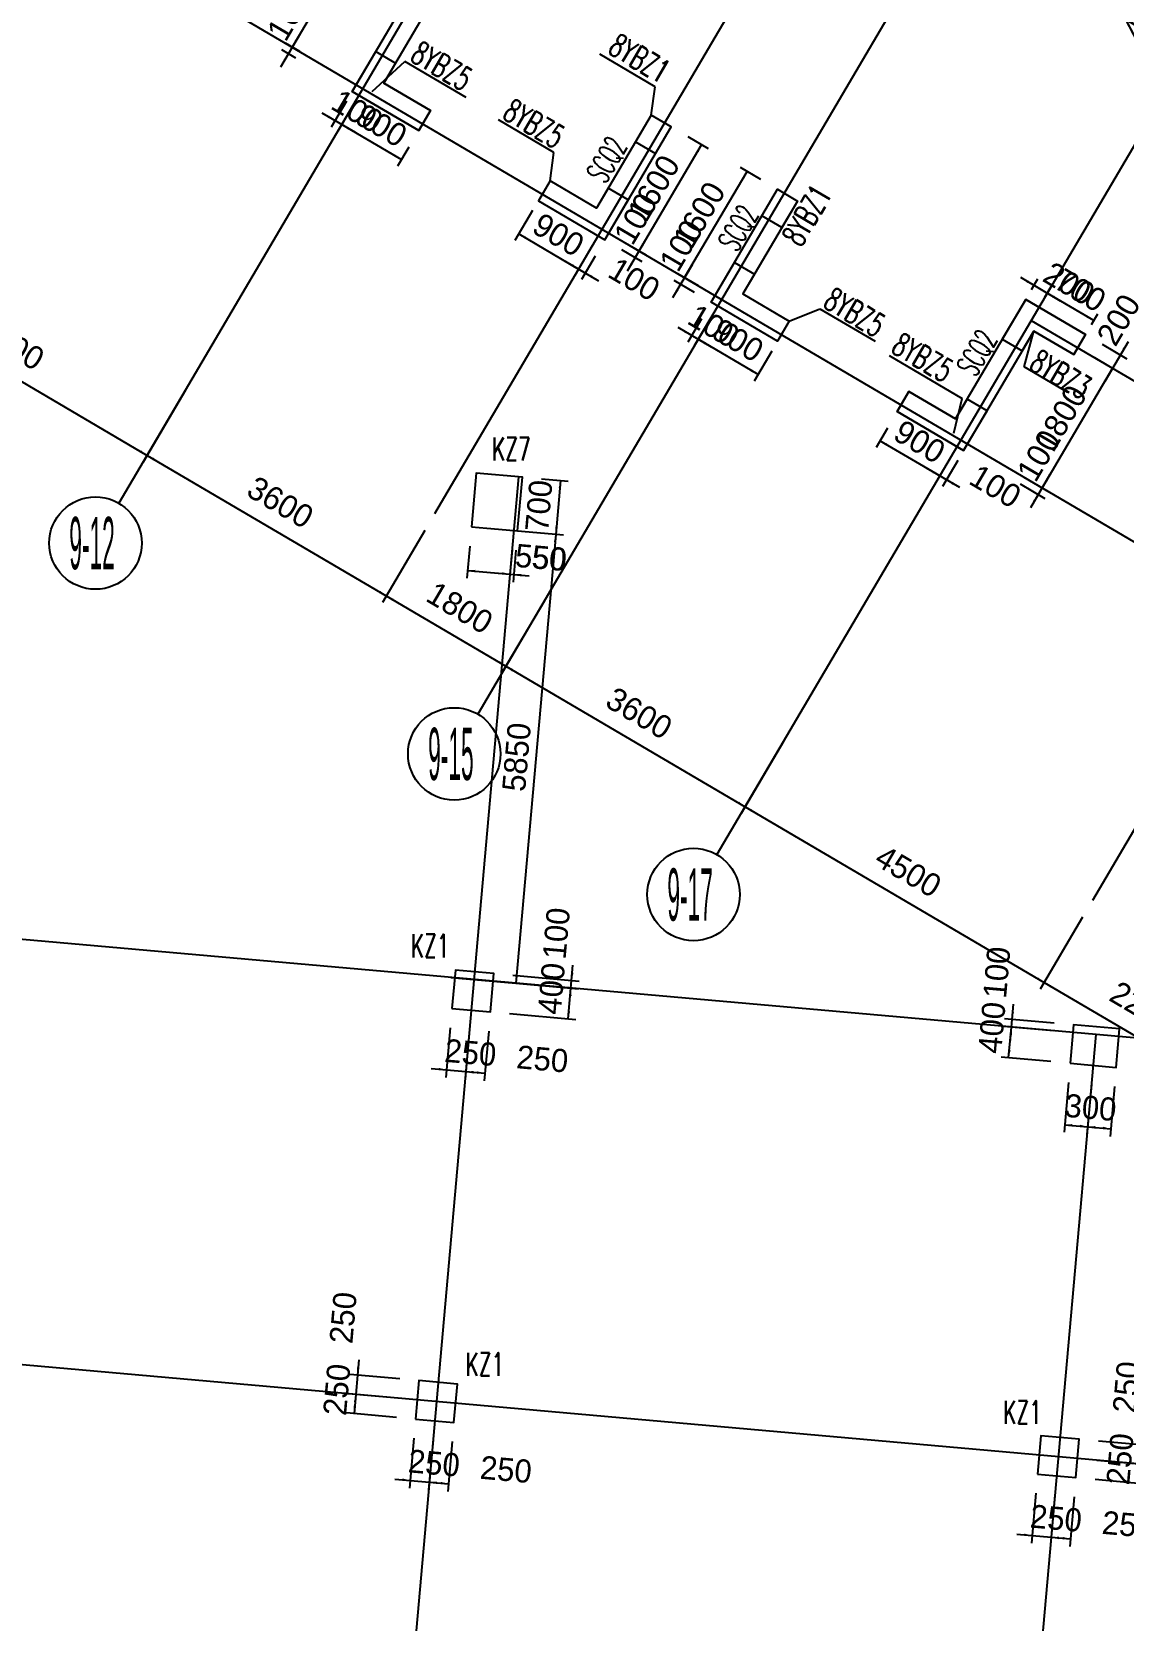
# Model space of a CAD drawing. Extents: x 19107 to 699106, y -67310 to 245688.
# Drawn here: x 598766 to 612937, y 97433 to 118065 of the extents above; entities that cross this region are included whole.
import ezdxf

# ---------------------------------------------------------------- set-up
doc = ezdxf.new("R2010")
doc.units = 0
doc.header["$LTSCALE"] = 100
doc.header["$MEASUREMENT"] = 0
for name, color, linetype in [('AXIS', 3, 'Continuous'), ('DIM', 3, 'Continuous'), ('DOTE', 253, 'Continuous'), ('L-AXIS', 3, 'Continuous'), ('Q-TEXT', 2, 'Continuous'), ('wall-主楼', 2, 'Continuous'), ('小尺寸', 4, 'Continuous')]:
    doc.layers.add(name, color=color, linetype=linetype)
doc.layers.add('Select Column Frame Line', color=7, linetype='Continuous', lineweight=0)
doc.layers.add('Select Column Frame Position', color=7, linetype='Continuous', lineweight=0)
doc.styles.get("Standard").update_dxf_attribs({"font": 'standard'})
doc.styles.add('汉字', font='汉字')
doc.dimstyles.get("Standard").update_dxf_attribs({"dimtxt": 300, "dimasz": 100, "dimexe": 100, "dimexo": 250, "dimgap": 100, "dimtad": 0, "dimtoh": 1, "dimdec": 0, "dimdsep": 46, "dimcen": 0.09, "dimclrt": 7, "dimadec": 0, "dimazin": 0, "dimtfac": 1, "dimtdec": 4, "dimtofl": 0, "dimtmove": 0, "dimatfit": 3, "dimfxl": 1, "dimtolj": 1, "dimtzin": 0, "dimarcsym": 0})

# ---------------------------------------------------------------- blocks, each defined once
blk = doc.blocks.new('*D5017')
at = {"layer": 'L-AXIS', "color": 0, "linetype": 'ByBlock', "lineweight": -2}
for p, q in [((600760, 113414), (600210, 112480)), ((600261, 112566), (603364, 110742)), ((603863, 111590), (603314, 110655))]:
    blk.add_line(p, q, dxfattribs=at)
for points in [[(600261, 112566), (600356, 112530), (600339, 112501)], [(603364, 110742), (603270, 110778), (603287, 110807)]]:
    blk.add_solid(points, dxfattribs=at)
at = {"layer": 'L-AXIS', "color": 7, "linetype": 'Continuous', "lineweight": -2, "insert": (601990, 111956), "char_height": 300, "width": 775, "attachment_point": 5, "rotation": 329.5454, "style": '汉字'}
blk.add_mtext('3600', dxfattribs=at)
blk = doc.blocks.new('_AXISO')
blk.add_circle((0, 0), 0.5)
blk = doc.blocks.new('*D3593')
at = {"layer": 'L-AXIS', "color": 0, "linetype": 'ByBlock', "lineweight": -2}
for p, q in [((596881, 115695), (596331, 114761)), ((596382, 114847), (600261, 112566)), ((600760, 113414), (600210, 112480))]:
    blk.add_line(p, q, dxfattribs=at)
for points in [[(596382, 114847), (596477, 114811), (596460, 114782)], [(600261, 112566), (600166, 112603), (600183, 112631)]]:
    blk.add_solid(points, dxfattribs=at)
at = {"layer": 'L-AXIS', "color": 7, "linetype": 'Continuous', "lineweight": -2, "insert": (598499, 114008), "char_height": 300, "width": 790, "attachment_point": 5, "rotation": 329.5454, "style": '汉字'}
blk.add_mtext('4500', dxfattribs=at)
blk = doc.blocks.new('*D5283')
at = {"layer": 'L-AXIS', "color": 0, "linetype": 'ByBlock', "lineweight": -2}
for p, q in [((608518, 108853), (607969, 107918)), ((608019, 108005), (611898, 105724)), ((612397, 106572), (611848, 105638))]:
    blk.add_line(p, q, dxfattribs=at)
for points in [[(608019, 108005), (608114, 107968), (608097, 107940)], [(611898, 105724), (611804, 105760), (611821, 105789)]]:
    blk.add_solid(points, dxfattribs=at)
at = {"layer": 'L-AXIS', "color": 7, "linetype": 'Continuous', "lineweight": -2, "insert": (610136, 107166), "char_height": 300, "width": 790, "attachment_point": 5, "rotation": 329.5454, "style": '汉字'}
blk.add_mtext('4500', dxfattribs=at)
blk = doc.blocks.new('*D318')
at = {"layer": 'L-AXIS', "color": 0, "linetype": 'ByBlock', "lineweight": -2}
for p, q in [((605415, 110677), (604865, 109743)), ((604916, 109829), (608019, 108005)), ((608518, 108853), (607969, 107918))]:
    blk.add_line(p, q, dxfattribs=at)
for points in [[(604916, 109829), (605011, 109793), (604994, 109764)], [(608019, 108005), (607925, 108041), (607942, 108070)]]:
    blk.add_solid(points, dxfattribs=at)
at = {"layer": 'L-AXIS', "color": 7, "linetype": 'Continuous', "lineweight": -2, "insert": (606645, 109219), "char_height": 300, "width": 775, "attachment_point": 5, "rotation": 329.5454, "style": '汉字'}
blk.add_mtext('3600', dxfattribs=at)
blk = doc.blocks.new('*D635')
at = {"layer": 'L-AXIS', "color": 0, "linetype": 'ByBlock', "lineweight": -2}
for p, q in [((603863, 111590), (603314, 110655)), ((603364, 110742), (604916, 109829)), ((605415, 110677), (604865, 109743))]:
    blk.add_line(p, q, dxfattribs=at)
for points in [[(603364, 110742), (603459, 110705), (603442, 110677)], [(604916, 109829), (604821, 109866), (604838, 109894)]]:
    blk.add_solid(points, dxfattribs=at)
at = {"layer": 'L-AXIS', "color": 7, "linetype": 'Continuous', "lineweight": -2, "insert": (604318, 110587), "char_height": 300, "width": 690, "attachment_point": 5, "rotation": 329.5454, "style": '汉字'}
blk.add_mtext('1800', dxfattribs=at)
blk = doc.blocks.new('*D3608')
at = {"layer": 'L-AXIS', "color": 0, "linetype": 'ByBlock', "lineweight": -2}
for p, q in [((612397, 106572), (611848, 105638)), ((611898, 105724), (613795, 104609)), ((614294, 105457), (613744, 104522))]:
    blk.add_line(p, q, dxfattribs=at)
for points in [[(611898, 105724), (611993, 105687), (611976, 105659)], [(613795, 104609), (613700, 104645), (613717, 104674)]]:
    blk.add_solid(points, dxfattribs=at)
at = {"layer": 'L-AXIS', "color": 7, "linetype": 'Continuous', "lineweight": -2, "insert": (613181, 105402), "char_height": 300, "width": 780, "attachment_point": 5, "rotation": 329.5454, "style": '汉字'}
blk.add_mtext('2200', dxfattribs=at)
blk = doc.blocks.new('*D4140')
at = {"layer": '小尺寸', "color": 0, "linetype": 'ByBlock', "lineweight": -2}
for p, q in [((602528, 117013), (602959, 116760)), ((602847, 117162), (602650, 116826)), ((602934, 117111), (602736, 116775))]:
    blk.add_line(p, q, dxfattribs=at)
for points in [[(602700, 116912), (602606, 116948), (602622, 116977)], [(602786, 116861), (602881, 116825), (602864, 116796)]]:
    blk.add_solid(points, dxfattribs=at)
at = {"layer": '小尺寸', "color": 7, "linetype": 'Continuous', "lineweight": -2, "insert": (602988, 117033), "char_height": 300, "width": 476.67, "attachment_point": 5, "rotation": 329.5454, "style": '汉字'}
blk.add_mtext('100', dxfattribs=at)
blk = doc.blocks.new('*D4489')
at = {"layer": '小尺寸', "color": 0, "linetype": 'ByBlock', "lineweight": -2}
for p, q in [((602934, 117111), (602736, 116775)), ((602786, 116861), (603562, 116405)), ((603659, 116569), (603512, 116319))]:
    blk.add_line(p, q, dxfattribs=at)
for points in [[(602786, 116861), (602881, 116825), (602864, 116796)], [(603562, 116405), (603468, 116441), (603484, 116470)]]:
    blk.add_solid(points, dxfattribs=at)
at = {"layer": '小尺寸', "color": 7, "linetype": 'Continuous', "lineweight": -2, "insert": (603301, 116849), "char_height": 300, "width": 556.67, "attachment_point": 5, "rotation": 329.5454, "style": '汉字'}
blk.add_mtext('900', dxfattribs=at)
blk = doc.blocks.new('*D5153')
at = {"layer": '小尺寸', "color": 0, "linetype": 'ByBlock', "lineweight": -2}
for p, q in [((603154, 119360), (602971, 119468)), ((603057, 119417), (602145, 117865)), ((602241, 117809), (602058, 117916))]:
    blk.add_line(p, q, dxfattribs=at)
for points in [[(603057, 119417), (603021, 119322), (602992, 119339)], [(602145, 117865), (602181, 117960), (602210, 117943)]]:
    blk.add_solid(points, dxfattribs=at)
at = {"layer": '小尺寸', "color": 7, "linetype": 'Continuous', "lineweight": -2, "insert": (602385, 118768), "char_height": 300, "width": 690, "attachment_point": 5, "rotation": 59.5454, "style": '汉字'}
blk.add_mtext('1800', dxfattribs=at)
blk = doc.blocks.new('*D2814')
at = {"layer": '小尺寸', "color": 0, "linetype": 'ByBlock', "lineweight": -2}
for p, q in [((602246, 118038), (601993, 117607)), ((602191, 117722), (602008, 117830)), ((602241, 117809), (602058, 117916))]:
    blk.add_line(p, q, dxfattribs=at)
for points in [[(602145, 117865), (602181, 117960), (602210, 117943)], [(602094, 117779), (602058, 117684), (602029, 117701)]]:
    blk.add_solid(points, dxfattribs=at)
at = {"layer": '小尺寸', "color": 7, "linetype": 'Continuous', "lineweight": -2, "insert": (602101, 118284), "char_height": 300, "width": 476.67, "attachment_point": 5, "rotation": 59.5454, "style": '汉字'}
blk.add_mtext('100', dxfattribs=at)
blk = doc.blocks.new('*D2482')
at = {"layer": '小尺寸', "color": 0, "linetype": 'ByBlock', "lineweight": -2}
for p, q in [((605261, 115743), (605033, 115355)), ((605084, 115441), (605859, 114985)), ((606037, 115287), (605809, 114899))]:
    blk.add_line(p, q, dxfattribs=at)
for points in [[(605084, 115441), (605178, 115405), (605161, 115376)], [(605859, 114985), (605765, 115021), (605782, 115050)]]:
    blk.add_solid(points, dxfattribs=at)
at = {"layer": '小尺寸', "color": 7, "linetype": 'Continuous', "lineweight": -2, "insert": (605598, 115429), "char_height": 300, "width": 556.67, "attachment_point": 5, "rotation": 329.5454, "style": '汉字'}
blk.add_mtext('900', dxfattribs=at)
blk = doc.blocks.new('*D186')
at = {"layer": '小尺寸', "color": 0, "linetype": 'ByBlock', "lineweight": -2}
for p, q in [((606037, 115287), (605809, 114899)), ((606072, 115150), (605895, 114848)), ((605687, 115086), (606118, 114833))]:
    blk.add_line(p, q, dxfattribs=at)
for points in [[(605859, 114985), (605765, 115021), (605782, 115050)], [(605946, 114934), (606040, 114898), (606023, 114869)]]:
    blk.add_solid(points, dxfattribs=at)
at = {"layer": '小尺寸', "color": 7, "linetype": 'Continuous', "lineweight": -2, "insert": (606581, 114851), "char_height": 300, "width": 476.67, "attachment_point": 5, "rotation": 329.5454, "style": '汉字'}
blk.add_mtext('100', dxfattribs=at)
blk = doc.blocks.new('*D515')
at = {"layer": '小尺寸', "color": 0, "linetype": 'ByBlock', "lineweight": -2}
for p, q in [((606492, 114961), (606746, 115392)), ((606415, 115239), (606680, 115083)), ((606465, 115325), (606730, 115169))]:
    blk.add_line(p, q, dxfattribs=at)
for points in [[(606593, 115134), (606557, 115039), (606528, 115056)], [(606644, 115220), (606680, 115314), (606709, 115297)]]:
    blk.add_solid(points, dxfattribs=at)
at = {"layer": '小尺寸', "color": 7, "linetype": 'Continuous', "lineweight": -2, "insert": (606600, 115638), "char_height": 300, "width": 476.67, "attachment_point": 5, "rotation": 59.5454, "style": '汉字'}
blk.add_mtext('100', dxfattribs=at)
blk = doc.blocks.new('*D842')
at = {"layer": '小尺寸', "color": 0, "linetype": 'ByBlock', "lineweight": -2}
for p, q in [((606644, 115220), (607455, 116599)), ((607276, 116704), (607541, 116548)), ((606465, 115325), (606730, 115169))]:
    blk.add_line(p, q, dxfattribs=at)
for points in [[(607455, 116599), (607419, 116504), (607390, 116521)], [(606644, 115220), (606680, 115314), (606709, 115297)]]:
    blk.add_solid(points, dxfattribs=at)
at = {"layer": '小尺寸', "color": 7, "linetype": 'Continuous', "lineweight": -2, "insert": (606834, 116036), "char_height": 300, "width": 685, "attachment_point": 5, "rotation": 59.5454, "style": '汉字'}
blk.add_mtext('1600', dxfattribs=at)
blk = doc.blocks.new('*D2782')
at = {"layer": '小尺寸', "color": 0, "linetype": 'ByBlock', "lineweight": -2}
for p, q in [((610692, 112550), (610494, 112213)), ((610778, 112499), (610580, 112163)), ((610803, 112148), (610372, 112401))]:
    blk.add_line(p, q, dxfattribs=at)
for points in [[(610545, 112300), (610450, 112336), (610467, 112365)], [(610631, 112249), (610726, 112213), (610709, 112184)]]:
    blk.add_solid(points, dxfattribs=at)
at = {"layer": '小尺寸', "color": 7, "linetype": 'Continuous', "lineweight": -2, "insert": (611266, 112165), "char_height": 300, "width": 476.67, "attachment_point": 5, "rotation": 329.5454, "style": '汉字'}
blk.add_mtext('100', dxfattribs=at)
blk = doc.blocks.new('*D480')
at = {"layer": '小尺寸', "color": 0, "linetype": 'ByBlock', "lineweight": -2}
for p, q in [((609865, 112920), (609718, 112670)), ((610545, 112300), (609769, 112756)), ((610692, 112550), (610494, 112213))]:
    blk.add_line(p, q, dxfattribs=at)
for points in [[(609769, 112756), (609864, 112719), (609847, 112691)], [(610545, 112300), (610450, 112336), (610467, 112365)]]:
    blk.add_solid(points, dxfattribs=at)
at = {"layer": '小尺寸', "color": 7, "linetype": 'Continuous', "lineweight": -2, "insert": (610283, 112743), "char_height": 300, "width": 556.67, "attachment_point": 5, "rotation": 329.5454, "style": '汉字'}
blk.add_mtext('900', dxfattribs=at)
blk = doc.blocks.new('*D801')
at = {"layer": '小尺寸', "color": 0, "linetype": 'ByBlock', "lineweight": -2}
for p, q in [((612651, 114008), (612973, 113819)), ((612988, 114042), (612684, 113525)), ((612550, 113835), (612872, 113646))]:
    blk.add_line(p, q, dxfattribs=at)
for points in [[(612887, 113869), (612923, 113964), (612952, 113947)], [(612785, 113697), (612749, 113602), (612720, 113619)]]:
    blk.add_solid(points, dxfattribs=at)
at = {"layer": '小尺寸', "color": 7, "linetype": 'Continuous', "lineweight": -2, "insert": (612865, 114326), "char_height": 300, "width": 566.67, "attachment_point": 5, "rotation": 59.5454, "style": '汉字'}
blk.add_mtext('200', dxfattribs=at)
blk = doc.blocks.new('*D1137')
at = {"layer": '小尺寸', "color": 0, "linetype": 'ByBlock', "lineweight": -2}
for p, q in [((612785, 113697), (611873, 112145)), ((612550, 113835), (612872, 113646)), ((611637, 112284), (611959, 112095))]:
    blk.add_line(p, q, dxfattribs=at)
for points in [[(612785, 113697), (612749, 113602), (612720, 113619)], [(611873, 112145), (611909, 112240), (611938, 112223)]]:
    blk.add_solid(points, dxfattribs=at)
at = {"layer": '小尺寸', "color": 7, "linetype": 'Continuous', "lineweight": -2, "insert": (612114, 113048), "char_height": 300, "width": 690, "attachment_point": 5, "rotation": 59.5454, "style": '汉字'}
blk.add_mtext('1800', dxfattribs=at)
blk = doc.blocks.new('*D1476')
at = {"layer": '小尺寸', "color": 0, "linetype": 'ByBlock', "lineweight": -2}
for p, q in [((611637, 112284), (611959, 112095)), ((611974, 112318), (611721, 111887)), ((611587, 112198), (611908, 112008))]:
    blk.add_line(p, q, dxfattribs=at)
for points in [[(611873, 112145), (611909, 112240), (611938, 112223)], [(611822, 112059), (611786, 111964), (611757, 111981)]]:
    blk.add_solid(points, dxfattribs=at)
at = {"layer": '小尺寸', "color": 7, "linetype": 'Continuous', "lineweight": -2, "insert": (611829, 112564), "char_height": 300, "width": 476.67, "attachment_point": 5, "rotation": 59.5454, "style": '汉字'}
blk.add_mtext('100', dxfattribs=at)
blk = doc.blocks.new('*D4451')
at = {"layer": '小尺寸', "color": 0, "linetype": 'ByBlock', "lineweight": -2}
for p, q in [((611908, 114619), (611990, 114757)), ((612543, 114316), (611939, 114671)), ((612512, 114264), (612593, 114403))]:
    blk.add_line(p, q, dxfattribs=at)
for points in [[(611939, 114671), (612034, 114635), (612017, 114606)], [(612543, 114316), (612448, 114353), (612465, 114381)]]:
    blk.add_solid(points, dxfattribs=at)
at = {"layer": '小尺寸', "color": 7, "linetype": 'Continuous', "lineweight": -2, "insert": (612368, 114709), "char_height": 300, "width": 566.67, "attachment_point": 5, "rotation": 329.5454, "style": '汉字'}
blk.add_mtext('700', dxfattribs=at)
blk = doc.blocks.new('*D4796')
at = {"layer": '小尺寸', "color": 0, "linetype": 'ByBlock', "lineweight": -2}
for p, q in [((612112, 114570), (611594, 114874)), ((611736, 114720), (611817, 114859)), ((611908, 114619), (611990, 114757))]:
    blk.add_line(p, q, dxfattribs=at)
for points in [[(611767, 114773), (611672, 114809), (611689, 114838)], [(611939, 114671), (612034, 114635), (612017, 114606)]]:
    blk.add_solid(points, dxfattribs=at)
at = {"layer": '小尺寸', "color": 7, "linetype": 'Continuous', "lineweight": -2, "insert": (612222, 114795), "char_height": 300, "width": 566.67, "attachment_point": 5, "rotation": 329.5454, "style": '汉字'}
blk.add_mtext('200', dxfattribs=at)
blk = doc.blocks.new('*D3777')
at = {"layer": '小尺寸', "color": 0, "linetype": 'ByBlock', "lineweight": -2}
for p, q in [((607588, 114374), (607360, 113987)), ((608187, 113617), (607411, 114073)), ((608364, 113918), (608136, 113530))]:
    blk.add_line(p, q, dxfattribs=at)
for points in [[(607411, 114073), (607506, 114036), (607489, 114008)], [(608187, 113617), (608092, 113653), (608109, 113682)]]:
    blk.add_solid(points, dxfattribs=at)
at = {"layer": '小尺寸', "color": 7, "linetype": 'Continuous', "lineweight": -2, "insert": (607926, 114060), "char_height": 300, "width": 556.67, "attachment_point": 5, "rotation": 329.5454, "style": '汉字'}
blk.add_mtext('900', dxfattribs=at)
blk = doc.blocks.new('*D4113')
at = {"layer": '小尺寸', "color": 0, "linetype": 'ByBlock', "lineweight": -2}
for p, q in [((607452, 114339), (607274, 114037)), ((607588, 114374), (607360, 113987)), ((607583, 113971), (607152, 114225))]:
    blk.add_line(p, q, dxfattribs=at)
for points in [[(607325, 114123), (607230, 114160), (607247, 114188)], [(607411, 114073), (607506, 114036), (607489, 114008)]]:
    blk.add_solid(points, dxfattribs=at)
at = {"layer": '小尺寸', "color": 7, "linetype": 'Continuous', "lineweight": -2, "insert": (607612, 114244), "char_height": 300, "width": 476.67, "attachment_point": 5, "rotation": 329.5454, "style": '汉字'}
blk.add_mtext('100', dxfattribs=at)
blk = doc.blocks.new('*D1803')
at = {"layer": '小尺寸', "color": 0, "linetype": 'ByBlock', "lineweight": -2}
for p, q in [((607083, 114614), (607336, 115045)), ((607413, 114767), (607148, 114923)), ((607363, 114681), (607098, 114837))]:
    blk.add_line(p, q, dxfattribs=at)
for points in [[(607235, 114873), (607271, 114967), (607300, 114950)], [(607184, 114786), (607148, 114692), (607119, 114709)]]:
    blk.add_solid(points, dxfattribs=at)
at = {"layer": '小尺寸', "color": 7, "linetype": 'Continuous', "lineweight": -2, "insert": (607191, 115291), "char_height": 300, "width": 476.67, "attachment_point": 5, "rotation": 59.5454, "style": '汉字'}
blk.add_mtext('100', dxfattribs=at)
blk = doc.blocks.new('*D2140')
at = {"layer": '小尺寸', "color": 0, "linetype": 'ByBlock', "lineweight": -2}
for p, q in [((607235, 114873), (608046, 116252)), ((608224, 116147), (607959, 116302)), ((607413, 114767), (607148, 114923))]:
    blk.add_line(p, q, dxfattribs=at)
for points in [[(608046, 116252), (608009, 116157), (607980, 116174)], [(607235, 114873), (607271, 114967), (607300, 114950)]]:
    blk.add_solid(points, dxfattribs=at)
at = {"layer": '小尺寸', "color": 7, "linetype": 'Continuous', "lineweight": -2, "insert": (607425, 115689), "char_height": 300, "width": 685, "attachment_point": 5, "rotation": 59.5454, "style": '汉字'}
blk.add_mtext('1600', dxfattribs=at)
blk = doc.blocks.new('*D4806')
at = {"layer": '小尺寸', "color": 0, "linetype": 'ByBlock', "lineweight": -2}
for p, q in [((613558, 118115), (613326, 118251)), ((613413, 118200), (613210, 117856)), ((613355, 117770), (613124, 117906))]:
    blk.add_line(p, q, dxfattribs=at)
for points in [[(613413, 118200), (613376, 118106), (613348, 118123)], [(613210, 117856), (613246, 117950), (613275, 117933)]]:
    blk.add_solid(points, dxfattribs=at)
at = {"layer": '小尺寸', "color": 7, "linetype": 'Continuous', "lineweight": -2, "insert": (613182, 118301), "char_height": 300, "width": 576.67, "attachment_point": 5, "rotation": 59.5454, "style": '汉字'}
blk.add_mtext('400', dxfattribs=at)
blk = doc.blocks.new('*D322')
at = {"layer": 'DIM', "color": 0, "linetype": 'ByBlock', "lineweight": -2}
for p, q in [((612213, 104426), (612156, 103779)), ((612512, 104400), (612454, 103752)), ((612164, 103878), (612463, 103852))]:
    blk.add_line(p, q, dxfattribs=at)
for points in [[(612164, 103878), (612266, 103886), (612263, 103853)], [(612463, 103852), (612362, 103844), (612365, 103877)]]:
    blk.add_solid(points, dxfattribs=at)
at = {"layer": 'DIM', "color": 7, "linetype": 'Continuous', "lineweight": -2, "insert": (612501, 104100), "char_height": 300, "width": 566.67, "attachment_point": 5, "rotation": 354.9316, "style": '汉字'}
blk.add_mtext('300', dxfattribs=at)
blk = doc.blocks.new('*D352')
at = {"layer": 'DIM', "color": 0, "linetype": 'ByBlock', "lineweight": -2}
for p, q in [((612512, 104400), (612454, 103752)), ((612811, 104373), (612753, 103726)), ((612463, 103852), (612762, 103825))]:
    blk.add_line(p, q, dxfattribs=at)
for points in [[(612463, 103852), (612564, 103860), (612561, 103826)], [(612762, 103825), (612661, 103818), (612664, 103851)]]:
    blk.add_solid(points, dxfattribs=at)
at = {"layer": 'DIM', "color": 7, "linetype": 'Continuous', "lineweight": -2, "insert": (613533, 104008), "char_height": 300, "width": 566.67, "attachment_point": 5, "rotation": 354.9316, "style": '汉字'}
blk.add_mtext('300', dxfattribs=at)
blk = doc.blocks.new('*D664')
at = {"layer": 'DIM', "color": 0, "linetype": 'ByBlock', "lineweight": -2}
for p, q in [((612021, 105096), (611374, 105153)), ((611438, 104746), (611474, 105144)), ((611986, 104697), (611339, 104755))]:
    blk.add_line(p, q, dxfattribs=at)
for points in [[(611474, 105144), (611481, 105043), (611448, 105046)], [(611438, 104746), (611431, 104847), (611464, 104844)]]:
    blk.add_solid(points, dxfattribs=at)
at = {"layer": 'DIM', "color": 7, "linetype": 'Continuous', "lineweight": -2, "insert": (611222, 105137), "char_height": 300, "width": 576.67, "attachment_point": 5, "rotation": 84.9316, "style": '汉字'}
blk.add_mtext('400', dxfattribs=at)
blk = doc.blocks.new('*D1035')
at = {"layer": 'DIM', "color": 0, "linetype": 'ByBlock', "lineweight": -2}
for p, q in [((611456, 104945), (611500, 105443)), ((612030, 105195), (611383, 105253)), ((612021, 105096), (611374, 105153))]:
    blk.add_line(p, q, dxfattribs=at)
for points in [[(611482, 105244), (611475, 105345), (611508, 105342)], [(611474, 105144), (611481, 105043), (611448, 105046)]]:
    blk.add_solid(points, dxfattribs=at)
at = {"layer": 'DIM', "color": 7, "linetype": 'Continuous', "lineweight": -2, "insert": (611286, 105854), "char_height": 300, "width": 476.67, "attachment_point": 5, "rotation": 84.9316, "style": '汉字'}
blk.add_mtext('100', dxfattribs=at)
blk = doc.blocks.new('*D64')
at = {"layer": 'DIM', "color": 0, "linetype": 'ByBlock', "lineweight": -2}
for p, q in [((604195, 105137), (604137, 104490)), ((604444, 105115), (604386, 104468)), ((603947, 104607), (604594, 104550))]:
    blk.add_line(p, q, dxfattribs=at)
for points in [[(604146, 104590), (604045, 104582), (604048, 104615)], [(604395, 104567), (604496, 104575), (604493, 104542)]]:
    blk.add_solid(points, dxfattribs=at)
at = {"layer": 'DIM', "color": 7, "linetype": 'Continuous', "lineweight": -2, "insert": (604457, 104813), "char_height": 300, "width": 566.67, "attachment_point": 5, "rotation": 354.9316, "style": '汉字'}
blk.add_mtext('250', dxfattribs=at)
blk = doc.blocks.new('*D3067')
at = {"layer": 'DIM', "color": 0, "linetype": 'ByBlock', "lineweight": -2}
for p, q in [((604444, 105115), (604386, 104468)), ((604693, 105093), (604635, 104446)), ((604395, 104567), (604644, 104545))]:
    blk.add_line(p, q, dxfattribs=at)
for points in [[(604395, 104567), (604496, 104575), (604493, 104542)], [(604644, 104545), (604543, 104538), (604546, 104571)]]:
    blk.add_solid(points, dxfattribs=at)
at = {"layer": 'DIM', "color": 7, "linetype": 'Continuous', "lineweight": -2, "insert": (605390, 104730), "char_height": 300, "width": 566.67, "attachment_point": 5, "rotation": 354.9316, "style": '汉字'}
blk.add_mtext('250', dxfattribs=at)
blk = doc.blocks.new('*D3384')
at = {"layer": 'DIM', "color": 0, "linetype": 'ByBlock', "lineweight": -2}
for p, q in [((604999, 105719), (605859, 105642)), ((605724, 105253), (605760, 105651)), ((604964, 105320), (605824, 105244))]:
    blk.add_line(p, q, dxfattribs=at)
for points in [[(605760, 105651), (605768, 105550), (605734, 105553)], [(605724, 105253), (605717, 105354), (605750, 105351)]]:
    blk.add_solid(points, dxfattribs=at)
at = {"layer": 'DIM', "color": 7, "linetype": 'Continuous', "lineweight": -2, "insert": (605508, 105644), "char_height": 300, "width": 576.67, "attachment_point": 5, "rotation": 84.9316, "style": '汉字'}
blk.add_mtext('400', dxfattribs=at)
blk = doc.blocks.new('*D3752')
at = {"layer": 'DIM', "color": 0, "linetype": 'ByBlock', "lineweight": -2}
for p, q in [((605742, 105452), (605786, 105950)), ((604999, 105719), (605859, 105642)), ((605008, 105818), (605868, 105742))]:
    blk.add_line(p, q, dxfattribs=at)
for points in [[(605769, 105751), (605761, 105852), (605794, 105849)], [(605760, 105651), (605768, 105550), (605734, 105553)]]:
    blk.add_solid(points, dxfattribs=at)
at = {"layer": 'DIM', "color": 7, "linetype": 'Continuous', "lineweight": -2, "insert": (605572, 106361), "char_height": 300, "width": 476.67, "attachment_point": 5, "rotation": 84.9316, "style": '汉字'}
blk.add_mtext('100', dxfattribs=at)
blk = doc.blocks.new('*D2488')
at = {"layer": 'DIM', "color": 0, "linetype": 'ByBlock', "lineweight": -2}
for p, q in [((611790, 99093), (611733, 98445)), ((612039, 99071), (611982, 98423)), ((611542, 98563), (612190, 98505))]:
    blk.add_line(p, q, dxfattribs=at)
for points in [[(611742, 98545), (611641, 98537), (611643, 98570)], [(611991, 98523), (612092, 98530), (612089, 98497)]]:
    blk.add_solid(points, dxfattribs=at)
at = {"layer": 'DIM', "color": 7, "linetype": 'Continuous', "lineweight": -2, "insert": (612053, 98768), "char_height": 300, "width": 566.67, "attachment_point": 5, "rotation": 354.9316, "style": '汉字'}
blk.add_mtext('250', dxfattribs=at)
blk = doc.blocks.new('*D2529')
at = {"layer": 'DIM', "color": 0, "linetype": 'ByBlock', "lineweight": -2}
for p, q in [((612039, 99071), (611982, 98423)), ((612288, 99049), (612231, 98401)), ((611991, 98523), (612240, 98501))]:
    blk.add_line(p, q, dxfattribs=at)
for points in [[(611991, 98523), (612092, 98530), (612089, 98497)], [(612240, 98501), (612139, 98493), (612142, 98526)]]:
    blk.add_solid(points, dxfattribs=at)
at = {"layer": 'DIM', "color": 7, "linetype": 'Continuous', "lineweight": -2, "insert": (612985, 98686), "char_height": 300, "width": 566.67, "attachment_point": 5, "rotation": 354.9316, "style": '汉字'}
blk.add_mtext('250', dxfattribs=at)
blk = doc.blocks.new('*D221')
at = {"layer": 'DIM', "color": 0, "linetype": 'ByBlock', "lineweight": -2}
for p, q in [((612581, 99524), (613229, 99467)), ((613107, 99227), (613129, 99476)), ((612559, 99275), (613207, 99218))]:
    blk.add_line(p, q, dxfattribs=at)
for points in [[(613129, 99476), (613137, 99375), (613104, 99378)], [(613107, 99227), (613099, 99328), (613133, 99325)]]:
    blk.add_solid(points, dxfattribs=at)
at = {"layer": 'DIM', "color": 7, "linetype": 'Continuous', "lineweight": -2, "insert": (612884, 99538), "char_height": 300, "width": 566.67, "attachment_point": 5, "rotation": 84.9316, "style": '汉字'}
blk.add_mtext('250', dxfattribs=at)
blk = doc.blocks.new('*D580')
at = {"layer": 'DIM', "color": 0, "linetype": 'ByBlock', "lineweight": -2}
for p, q in [((612604, 99773), (613251, 99716)), ((613129, 99476), (613151, 99725)), ((612581, 99524), (613229, 99467))]:
    blk.add_line(p, q, dxfattribs=at)
for points in [[(613151, 99725), (613159, 99624), (613126, 99627)], [(613129, 99476), (613122, 99577), (613155, 99574)]]:
    blk.add_solid(points, dxfattribs=at)
at = {"layer": 'DIM', "color": 7, "linetype": 'Continuous', "lineweight": -2, "insert": (612967, 100471), "char_height": 300, "width": 566.67, "attachment_point": 5, "rotation": 84.9316, "style": '汉字'}
blk.add_mtext('250', dxfattribs=at)
blk = doc.blocks.new('*D902')
at = {"layer": 'DIM', "color": 0, "linetype": 'ByBlock', "lineweight": -2}
for p, q in [((603009, 100825), (602952, 100178)), ((603539, 100577), (602892, 100635)), ((603517, 100328), (602870, 100386))]:
    blk.add_line(p, q, dxfattribs=at)
for points in [[(602991, 100626), (602984, 100727), (603017, 100724)], [(602969, 100377), (602977, 100276), (602944, 100279)]]:
    blk.add_solid(points, dxfattribs=at)
at = {"layer": 'DIM', "color": 7, "linetype": 'Continuous', "lineweight": -2, "insert": (602806, 101372), "char_height": 300, "width": 566.67, "attachment_point": 5, "rotation": 84.9316, "style": '汉字'}
blk.add_mtext('250', dxfattribs=at)
blk = doc.blocks.new('*D1265')
at = {"layer": 'DIM', "color": 0, "linetype": 'ByBlock', "lineweight": -2}
for p, q in [((603517, 100328), (602870, 100386)), ((602969, 100377), (602947, 100128)), ((603495, 100079), (602847, 100137))]:
    blk.add_line(p, q, dxfattribs=at)
for points in [[(602969, 100377), (602977, 100276), (602944, 100279)], [(602947, 100128), (602939, 100229), (602973, 100226)]]:
    blk.add_solid(points, dxfattribs=at)
at = {"layer": 'DIM', "color": 7, "linetype": 'Continuous', "lineweight": -2, "insert": (602724, 100439), "char_height": 300, "width": 566.67, "attachment_point": 5, "rotation": 84.9316, "style": '汉字'}
blk.add_mtext('250', dxfattribs=at)
blk = doc.blocks.new('*D4231')
at = {"layer": 'DIM', "color": 0, "linetype": 'ByBlock', "lineweight": -2}
for p, q in [((603722, 99808), (603664, 99161)), ((603971, 99786), (603913, 99139)), ((603474, 99278), (604122, 99221))]:
    blk.add_line(p, q, dxfattribs=at)
for points in [[(603673, 99260), (603572, 99253), (603575, 99286)], [(603922, 99238), (604023, 99246), (604020, 99213)]]:
    blk.add_solid(points, dxfattribs=at)
at = {"layer": 'DIM', "color": 7, "linetype": 'Continuous', "lineweight": -2, "insert": (603984, 99484), "char_height": 300, "width": 566.67, "attachment_point": 5, "rotation": 354.9316, "style": '汉字'}
blk.add_mtext('250', dxfattribs=at)
blk = doc.blocks.new('*D4599')
at = {"layer": 'DIM', "color": 0, "linetype": 'ByBlock', "lineweight": -2}
for p, q in [((603971, 99786), (603913, 99139)), ((604220, 99764), (604163, 99117)), ((603922, 99238), (604171, 99216))]:
    blk.add_line(p, q, dxfattribs=at)
for points in [[(603922, 99238), (604023, 99246), (604020, 99213)], [(604171, 99216), (604070, 99208), (604073, 99242)]]:
    blk.add_solid(points, dxfattribs=at)
at = {"layer": 'DIM', "color": 7, "linetype": 'Continuous', "lineweight": -2, "insert": (604917, 99401), "char_height": 300, "width": 566.67, "attachment_point": 5, "rotation": 354.9316, "style": '汉字'}
blk.add_mtext('250', dxfattribs=at)
blk = doc.blocks.new('*D1827')
at = {"layer": 'DIM', "color": 0, "linetype": 'ByBlock', "lineweight": -2}
for p, q in [((604448, 111389), (604411, 110973)), ((604996, 111341), (604959, 110925)), ((604420, 111073), (604968, 111024))]:
    blk.add_line(p, q, dxfattribs=at)
for points in [[(604420, 111073), (604521, 111081), (604518, 111047)], [(604968, 111024), (604867, 111016), (604869, 111050)]]:
    blk.add_solid(points, dxfattribs=at)
at = {"layer": 'DIM', "color": 7, "linetype": 'Continuous', "lineweight": -2, "insert": (605372, 111239), "char_height": 300, "width": 566.67, "attachment_point": 5, "rotation": 354.9316, "style": '汉字'}
blk.add_mtext('550', dxfattribs=at)
blk = doc.blocks.new('*D4968')
at = {"layer": 'DIM', "color": 0, "linetype": 'ByBlock', "lineweight": -2}
for p, q in [((604996, 111341), (604959, 110925)), ((605045, 111336), (605009, 110920)), ((604768, 111042), (605217, 111002))]:
    blk.add_line(p, q, dxfattribs=at)
for points in [[(604968, 111024), (604867, 111016), (604869, 111050)], [(605017, 111020), (605118, 111028), (605116, 110994)]]:
    blk.add_solid(points, dxfattribs=at)
at = {"layer": 'DIM', "color": 7, "linetype": 'Continuous', "lineweight": -2, "insert": (605477, 111230), "char_height": 300, "width": 353.33, "attachment_point": 5, "rotation": 354.9316, "style": '汉字'}
blk.add_mtext('50', dxfattribs=at)
blk = doc.blocks.new('*D2196')
at = {"layer": 'DIM', "color": 0, "linetype": 'ByBlock', "lineweight": -2}
for p, q in [((604719, 111616), (605663, 111533)), ((605564, 111541), (605047, 105714)), ((604202, 105789), (605146, 105705))]:
    blk.add_line(p, q, dxfattribs=at)
for points in [[(605564, 111541), (605571, 111440), (605538, 111443)], [(605047, 105714), (605039, 105815), (605072, 105812)]]:
    blk.add_solid(points, dxfattribs=at)
at = {"layer": 'DIM', "color": 7, "linetype": 'Continuous', "lineweight": -2, "insert": (605056, 108650), "char_height": 300, "width": 780, "attachment_point": 5, "rotation": 84.9316, "style": '汉字'}
blk.add_mtext('5850', dxfattribs=at)
blk = doc.blocks.new('*D2496')
at = {"layer": 'DIM', "color": 0, "linetype": 'ByBlock', "lineweight": -2}
for p, q in [((605378, 112261), (605725, 112230)), ((605625, 112239), (605564, 111541)), ((605317, 111563), (605663, 111533))]:
    blk.add_line(p, q, dxfattribs=at)
for points in [[(605625, 112239), (605633, 112138), (605600, 112141)], [(605564, 111541), (605556, 111643), (605589, 111640)]]:
    blk.add_solid(points, dxfattribs=at)
at = {"layer": 'DIM', "color": 7, "linetype": 'Continuous', "lineweight": -2, "insert": (605345, 111912), "char_height": 300, "width": 566.67, "attachment_point": 5, "rotation": 84.9316, "style": '汉字'}
blk.add_mtext('700', dxfattribs=at)

msp = doc.modelspace()

# ---------------------------------------------------------------- linework, layer by layer
at = {"layer": 'DOTE'}
for p, q in [((580177.5, 130781.5), (629391, 101845)), ((606101.4, 122499.2), (600886.4, 113629.9)), ((609204.7, 120674.5), (603989.7, 111805.2)), ((610756.3, 119762.2), (605541.3, 110892.8)), ((613859.6, 117937.5), (608644.7, 109068.2)), ((618499.1, 116949.7), (612523.8, 106787.3)), ((611730.8, 114316.9), (630303.4, 103396.7)), ((605079.6, 112287.1), (599065, 44471.9)), ((666955.8, 100223.5), (587358.1, 107283.1)), ((612569.3, 105047.1), (607133.4, 43756.3)), ((666469.9, 94745), (595896.9, 101004.2))]:
    msp.add_line(p, q, dxfattribs=at)
at = {"layer": 'L-AXIS'}
for p, q in [((600886.4, 113629.9), (599895.7, 111945)), ((605541.3, 110892.8), (604550.7, 109208)), ((608644.7, 109068.2), (607654, 107383.3))]:
    msp.add_line(p, q, dxfattribs=at)
at = {"layer": 'Select Column Frame Line', "color": 200, "linetype": 'Continuous', "lineweight": -3}
for p, q in [((603181.9, 117288.3), (603605.2, 117679.6)), ((604402.4, 117210.8), (603605.2, 117679.6)), ((606851.6, 117350.5), (606134.7, 117772.1)), ((606802.1, 116982.9), (606851.6, 117350.5)), ((605538.6, 116498.5), (604821.6, 116920.1)), ((605489.1, 116130.9), (605538.6, 116498.5)), ((608592.4, 114306.2), (608987.8, 114470.5)), ((608987.8, 114470.5), (609704.8, 114048.9)), ((611639.4, 113716.8), (611766.4, 114180.1)), ((609889.4, 113862.8), (610835.8, 113306.3)), ((612207.8, 113382.5), (611639.4, 113716.8)), ((610725.5, 112852.8), (610835.8, 113306.3))]:
    msp.add_line(p, q, dxfattribs=at)
at = {"layer": 'Select Column Frame Position', "color": 235, "linetype": 'Continuous', "lineweight": -3}
for points in [[(603937.4, 117043.2), (603785.4, 116784.6), (602923.3, 117291.5), (603227.4, 117808.7), (603486, 117656.6), (603334, 117398), (603937.4, 117043.2)], [(606802.1, 116982.9), (606599.3, 116638.1), (606858, 116486.1), (607060.7, 116830.9), (606802.1, 116982.9)], [(605489.1, 116130.9), (605337, 115872.3), (606199, 115365.4), (606503.2, 115882.6), (606244.5, 116034.7), (606092.5, 115776.1), (605489.1, 116130.9)], [(608698.6, 115867.8), (608495.8, 115523), (608237.2, 115675.1), (608439.9, 116019.9), (608698.6, 115867.8)], [(608592.4, 114306.2), (608440.3, 114047.6), (607578.3, 114554.5), (607882.4, 115071.7), (608141, 114919.6), (607989, 114661), (608592.4, 114306.2)], [(611659.8, 114590.7), (611355.7, 114073.5), (611614.3, 113921.4), (611766.4, 114180.1), (612283.6, 113875.9), (612435.6, 114134.6), (611659.8, 114590.7)], [(610144, 113393.9), (609992, 113135.3), (610854, 112628.4), (611158.1, 113145.6), (610899.5, 113297.7), (610747.5, 113039.1), (610144, 113393.9)]]:
    msp.add_lwpolyline(points, dxfattribs=at)
at = {"layer": 'Select Column Frame Position', "color": 7, "linetype": 'Continuous', "lineweight": -3}
for points in [[(604469.9, 111638.4), (605067.6, 111585.4), (605129.4, 112282.7), (604531.8, 112335.7), (604469.9, 111638.4)], [(604216.6, 105386.4), (604714.7, 105342.2), (604758.8, 105840.2), (604260.8, 105884.4), (604216.6, 105386.4)], [(612235.1, 104675.2), (612832.8, 104622.2), (612877, 105120.2), (612279.3, 105173.2), (612235.1, 104675.2)], [(603744, 100057.3), (604242, 100013.1), (604286.2, 100511.2), (603788.1, 100555.3), (603744, 100057.3)], [(611812.3, 99341.7), (612310.3, 99297.5), (612354.5, 99795.6), (611856.5, 99839.7), (611812.3, 99341.7)]]:
    msp.add_lwpolyline(points, dxfattribs=at)
at = {"layer": 'wall-主楼'}
for points in [[(603334, 117398), (604246.3, 118949.7), (603470.5, 119405.9), (603318.4, 119147.2), (603835.7, 118843.1), (602923.3, 117291.5), (603785.4, 116784.6), (603937.4, 117043.2)], [(606092.5, 115776.1), (605489.1, 116130.9), (605337, 115872.3), (606199, 115365.4), (607060.7, 116830.9), (606802.1, 116982.9)], [(607989, 114661), (608592.4, 114306.2), (608440.3, 114047.6), (607578.3, 114554.5), (608439.9, 116019.9), (608698.6, 115867.8)], [(610747.5, 113039.1), (611659.8, 114590.7), (612435.6, 114134.6), (612283.6, 113875.9), (611766.4, 114180.1), (610854, 112628.4), (609992, 113135.3), (610144, 113393.9)]]:
    msp.add_lwpolyline(points, close=True, dxfattribs=at)

# ---------------------------------------------------------------- block references
at = {"layer": 'AXIS'}
ref = msp.add_blockref('_AXISO', (599591.6, 111427.8), dxfattribs=dict(at, xscale=1199.999999999997, yscale=1200, rotation=359.999645787379))
ref.add_attrib('A', '9-12', (599252.2, 111088.4), dxfattribs={"height": 678.82, "style": '汉字', "width": 0.325})
ref = msp.add_blockref('_AXISO', (604246.6, 108690.8), dxfattribs=dict(at, xscale=1199.999999999997, yscale=1200, rotation=359.999645787379))
ref.add_attrib('A', '9-15', (603907.2, 108351.4), dxfattribs={"height": 678.82, "style": '汉字', "width": 0.325})
ref = msp.add_blockref('_AXISO', (607349.9, 106866.1), dxfattribs=dict(at, xscale=1199.999999999997, yscale=1200, rotation=359.999645787379))
ref.add_attrib('A', '9-17', (607010.5, 106526.7), dxfattribs={"height": 678.82, "style": '汉字', "width": 0.325})

# ---------------------------------------------------------------- texts
at = {"color": 200, "linetype": 'Continuous', "lineweight": -3, "width": 0.7}
for s, rotation, p in [('8YBZ1', 329.54537, (606224.8, 117797.5)), ('8YBZ5', 329.54537, (603657.7, 117699.8)), ('8YBZ5', 329.54537, (604855.2, 116951.4)), ('8YBZ1', 59.54537, (608742.5, 115257.1)), ('8YBZ5', 329.54537, (609014.8, 114501.7)), ('8YBZ5', 329.54537, (609897.5, 113915.3)), ('8YBZ3', 329.54537, (611687, 113696.8))]:
    msp.add_text(s, height=300, rotation=rotation, dxfattribs=at).set_placement(p)
for s, p in [('KZ7', (604737, 112499.9)), ('KZ1', (603683.8, 106049.7)), ('KZ1', (604392.2, 100617.2)), ('KZ1', (611367.9, 99995.2))]:
    msp.add_text(s, height=300, dxfattribs=at).set_placement(p)
at = {"layer": 'Q-TEXT', "color": 3, "width": 0.6}
for p in [(606205.7, 116079.1), (607911.8, 115191.5), (611007.9, 113571.2)]:
    msp.add_text('SCQ2', height=300, rotation=59.54537, dxfattribs=at).set_placement(p)

# ---------------------------------------------------------------- dimensions: what is measured, and where the dimension line sits
at = {"layer": 'DIM', "color": 200}
for p1, p2, distance, picture, middle in [((605129.4, 112282.7), (605067.6, 111585.4), 497.9, '*D2496', (605345.5, 111912.2)), ((604469.9, 111638.4), (603953.1, 105811.3), 1097.9, '*D2196', (605056.1, 108650)), ((604469.9, 111638.4), (605017.8, 111589.8), -567.9, '*D1827', (604715.8, 111297.5)), ((604750, 105740.6), (604758.8, 105840.2), -1013.8, '*D3752', (605537.5, 105973.9)), ((612270.5, 105073.6), (612279.3, 105173.2), 800, '*D1035', (611251.2, 105467.1)), ((604714.7, 105342.2), (604750, 105740.6), -1013.8, '*D3384', (605456.2, 105057.5)), ((612235.1, 104675.2), (612270.5, 105073.6), 800, '*D664', (611170, 104550.7)), ((604216.6, 105386.4), (604465.6, 105364.3), -800, '*D64', (603950.8, 104857.8)), ((604465.6, 105364.3), (604714.7, 105342.2), -800, '*D3067', (604883.3, 104775.1)), ((612235.1, 104675.2), (612534, 104648.7), -800, '*D322', (611969.3, 104146.6)), ((612534, 104648.7), (612832.8, 104622.2), -800, '*D352', (613001.4, 104055.1)), ((603788.1, 100555.3), (603766.1, 100306.3), -800, '*D902', (602761.5, 100865.3)), ((603766.1, 100306.3), (603744, 100057.3), -800, '*D1265', (602678.8, 99932.8)), ((612332.4, 99546.6), (612354.5, 99795.6), -800, '*D580', (612921.6, 99964.2)), ((603744, 100057.3), (603993, 100035.2), -800, '*D4231', (603478.2, 99528.7)), ((603993, 100035.2), (604242, 100013.1), -800, '*D4599', (604410.6, 99446)), ((612310.3, 99297.5), (612332.4, 99546.6), -800, '*D221', (612838.9, 99031.7)), ((611812.3, 99341.7), (612061.3, 99319.6), -800, '*D2488', (611546.5, 98813.1)), ((612061.3, 99319.6), (612310.3, 99297.5), -800, '*D2529', (612479, 98730.4))]:
    dim = msp.add_aligned_dim(p1=p1, p2=p2, distance=distance, dimstyle='Standard', dxfattribs=at)
    dim.commit()
    dim.dimension.update_dxf_attribs({"geometry": picture, "text_midpoint": middle})
dim = msp.add_linear_dim(base=(605017.4, 111019.8), p1=(605017.8, 111589.8), p2=(605067.6, 111585.4), angle=174.93165, dimstyle='Standard', dxfattribs=at)
dim.commit()
dim.dimension.update_dxf_attribs({"geometry": '*D4968', "text_midpoint": (605176.3, 111256.7)})
at = {"layer": 'L-AXIS'}
for base, p1, p2, picture, middle in [((600261, 112566.3), (597007.2, 115910.7), (600886.4, 113629.9), '*D3593', (598498.9, 114008.4)), ((603364.3, 110741.6), (600886.4, 113629.9), (603989.7, 111805.2), '*D5017', (601990.1, 111955.7)), ((604916, 109829.3), (603989.7, 111805.2), (605541.3, 110892.8), '*D635', (604317.6, 110587.2)), ((608019.3, 108004.6), (605541.3, 110892.8), (608644.7, 109068.2), '*D318', (606645, 109218.6)), ((611898.4, 105723.7), (608644.7, 109068.2), (612523.8, 106787.3), '*D5283', (610136.3, 107165.9)), ((613794.9, 104608.7), (612523.8, 106787.3), (614420.3, 105672.2), '*D3608', (613181.3, 105401.6))]:
    dim = msp.add_linear_dim(base=base, p1=p1, p2=p2, angle=329.54537, dimstyle='Standard', dxfattribs=at)
    dim.commit()
    dim.dimension.update_dxf_attribs({"geometry": picture, "text_midpoint": middle})
at = {"layer": '小尺寸'}
for base, p1, p2, angle, picture, middle in [((602144.7, 117865.3), (603369.1, 119233.4), (602456.8, 117681.8), 59.54537, '*D5153', (602385.3, 118767.9)), ((613209.9, 117855.5), (613773.4, 117988.2), (613570.7, 117643.3), 59.54537, '*D4806', (612883.8, 117794.2)), ((602094, 117779.1), (602456.8, 117681.8), (602406.1, 117595.6), 59.54537, '*D2814', (601903.8, 117948.9)), ((602786.4, 116861.3), (602974, 117377.7), (603060.2, 117327), 329.54537, '*D4140', (602652.9, 117229.9)), ((603562.2, 116405.2), (603060.2, 117327), (603785.4, 116784.6), 329.54537, '*D4489', (603301, 116848.8)), ((607455.1, 116599), (606249.7, 115451.6), (607060.7, 116830.9), 59.54537, '*D842', (606834.1, 116036.1)), ((608045.5, 116251.8), (607629, 114640.7), (608439.9, 116019.9), 59.54537, '*D2140', (607424.5, 115688.9)), ((605859.4, 114985.1), (605387.7, 115958.5), (606163.5, 115502.3), 329.54537, '*D2482', (605598.2, 115428.7)), ((606644.1, 115219.7), (606199, 115365.4), (606249.7, 115451.6), 59.54537, '*D515', (606403.3, 115303.3)), ((607234.6, 114872.6), (607578.3, 114554.5), (607629, 114640.7), 59.54537, '*D1803', (606993.7, 114956.2)), ((605945.6, 114934.4), (606163.5, 115502.3), (606199, 115365.4), 329.54537, '*D186', (606246.4, 115047.5)), ((611766.7, 114772.5), (611781.5, 114403.1), (611609.1, 114504.5), 149.54537, '*D4796', (611805.5, 115039.7)), ((611939.1, 114671.2), (612384.9, 114048.3), (611781.5, 114403.1), 149.54537, '*D4451', (612367.5, 114709.3)), ((607324.9, 114123.4), (607715.2, 114590), (607578.3, 114554.5), 149.54537, '*D4113', (607277.5, 114441.3)), ((607411.1, 114072.7), (608491, 114133.8), (607715.2, 114590), 149.54537, '*D3777', (607925.7, 114060.2)), ((612785.3, 113696.9), (612435.6, 114134.6), (612334.3, 113962.1), 59.54537, '*D801', (612620.5, 113909.9)), ((611873, 112145.3), (612334.3, 113962.1), (611421.9, 112410.5), 59.54537, '*D1137', (612113.6, 113047.8)), ((609768.9, 112755.8), (610818.5, 112765.3), (609992, 113135.3), 149.54537, '*D480', (610283.5, 112743.2)), ((611822.3, 112059.1), (611421.9, 112410.5), (611371.2, 112324.3), 59.54537, '*D1476', (611632.1, 112228.9)), ((610544.7, 112299.6), (610904.7, 112714.6), (610818.5, 112765.3), 149.54537, '*D2782', (610931.7, 112362.1))]:
    dim = msp.add_linear_dim(base=base, p1=p1, p2=p2, angle=angle, dimstyle='Standard', dxfattribs=at)
    dim.commit()
    dim.dimension.update_dxf_attribs({"geometry": picture, "text_midpoint": middle})

doc.saveas('drawing.dxf')
